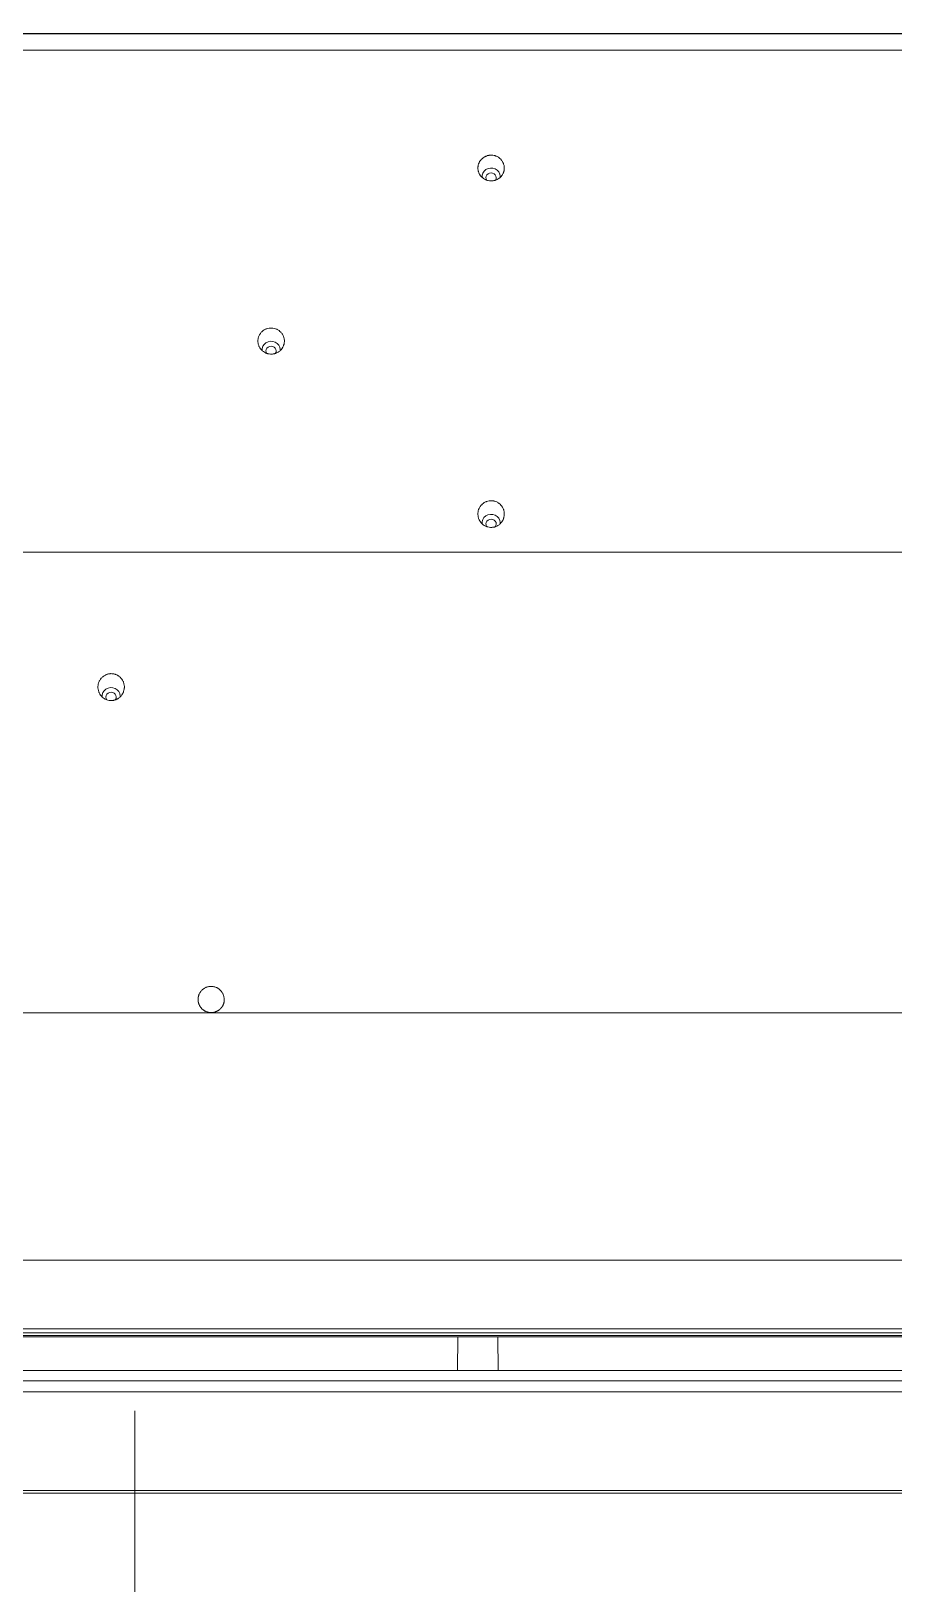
# Model space of a CAD drawing. Header units: millimetres. Extents: x 70151 to 230897, y 35202 to 113211.
# Drawn here: x 172490.2 to 172555.1, y 76600.5 to 76718.1 of the extents above; entities that cross this region are included whole.
import ezdxf

# ---------------------------------------------------------------- set-up
doc = ezdxf.new("R2010")
doc.units = ezdxf.units.MM
doc.header["$LTSCALE"] = 50
doc.layers.add('2-con', color=2, linetype='Continuous')
doc.layers.add('mark-B', color=2, linetype='Continuous', lineweight=20)

# ---------------------------------------------------------------- blocks, each defined once
blk = doc.blocks.new('무풍1way 일반')
at = {"layer": 'mark-B'}
for p, q in [((296.45, -382.85), (296.45, -396.44)), ((296.45, -384.62), (296.45, -384.04)), ((296.45, -384.29), (296.45, -384.61)), ((296.45, -384.47), (296.45, -396.43)), ((296.45, -396.2), (296.45, -384.53)), ((296.45, -384.61), (296.45, -395.66)), ((296.45, -395.44), (296.45, -384.62)), ((296.45, -387.65), (296.45, -388.04)), ((296.45, -393.78), (296.45, -387.91)), ((296.45, -388.04), (296.45, -394.27)), ((296.45, -394.36), (296.45, -393.78)), ((296.45, -396.47), (296.45, -395.44)), ((296.45, -395.66), (296.45, -396.22)), ((269.09, -399.52), (269.11, -402.05)), ((269.09, -399.52), (269.11, -402.05)), ((272.13, -399.52), (272.12, -402.05)), ((272.13, -399.52), (272.12, -402.05)), ((-439.26, -500.22), (439.26, -500.22)), ((-439.26, -500.24), (439.26, -500.24))]:
    blk.add_line(p, q, dxfattribs=at)
for centre, major_axis, start_param, end_param in [((298.23, -450.34), (-0.681, 0), 0, 3.291115), ((298.23, -450.34), (-0.681, 0), 6.151044, 6.283185), ((298.23, -450.25), (0.387, 0), 2.525057, 6.283185), ((298.23, -450.25), (0.387, 0), 0, 0.606134), ((269.61, -463.29), (0.387, 0), 2.487651, 6.283185), ((269.61, -463.29), (0.387, 0), 0, 0.641569), ((269.61, -463.39), (-0.681, 0), 0, 3.300048), ((269.61, -463.39), (-0.681, 0), 6.158107, 6.283185), ((286.18, -476.33), (0.387, 0), 2.518287, 6.283185), ((286.18, -476.33), (0.387, 0), 0, 0.60623), ((286.18, -476.43), (-0.681, 0), 0, 3.291799), ((286.18, -476.43), (-0.681, 0), 6.167048, 6.283185), ((269.61, -489.48), (-0.681, 0), 0, 3.282671), ((269.61, -489.48), (-0.681, 0), 6.175684, 6.283185), ((269.61, -489.38), (0.387, 0), 2.550192, 6.283185), ((269.61, -489.38), (0.387, 0), 0, 0.572454)]:
    blk.add_ellipse(centre, major_axis=major_axis, ratio=0.913545, start_param=start_param, end_param=end_param, dxfattribs=at)
for points, degree in [([(0, -390.27), (141.72, -390.27), (283.44, -390.27), (425.15, -390.27)], 3), ([(0, -390.27), (141.72, -390.27), (283.44, -390.27), (425.15, -390.27)], 3), ([(0, -399.52), (213.45, -399.52), (426.89, -399.52)], 2), ([(0, -399.52), (213.45, -399.52), (426.89, -399.52)], 2), ([(0, -402.34), (142.45, -402.34), (284.89, -402.34), (427.34, -402.34)], 3), ([(427.34, -402.66), (284.89, -402.66), (142.45, -402.66), (0, -402.66)], 3), ([(436.52, -407.82), (291.01, -407.82), (145.51, -407.82), (0, -407.82)], 3), ([(439.26, -426.45), (292.84, -426.45), (146.42, -426.45), (0, -426.45)], 3), ([(291.68, -427.46), (291.68, -427.17), (291.36, -426.68), (290.83, -426.44), (290.25, -426.54), (290.03, -426.73)], 2), ([(0, -461.16), (146.38, -461.16), (292.76, -461.16), (439.14, -461.16)], 3), ([(439.26, -498.97), (292.84, -498.97), (146.42, -498.97), (0, -498.97)], 3)]:
    blk.add_open_spline(points, degree=degree, dxfattribs=at)
for points, degree, knots in [([(425.15, -390.48), (420.73, -390.48), (411.87, -390.48), (394.15, -390.48), (363.15, -390.48), (301.15, -390.48), (177.15, -390.48), (70.86, -390.48), (0, -390.48)], 3, [0, 0, 0, 0, 0.03125, 0.0625, 0.125, 0.25, 0.5, 1, 1, 1, 1]), ([(425.15, -390.48), (420.73, -390.48), (411.87, -390.48), (394.15, -390.48), (363.15, -390.48), (301.15, -390.48), (177.15, -390.48), (70.86, -390.48), (0, -390.48)], 3, [0, 0, 0, 0, 0.03125, 0.0625, 0.125, 0.25, 0.5, 1, 1, 1, 1]), ([(426.72, -397.9), (422.27, -397.9), (413.38, -397.9), (395.6, -397.9), (364.49, -397.9), (302.26, -397.9), (213.36, -397.9), (106.68, -397.9), (35.56, -397.9), (0, -397.9)], 3, [0, 0, 0, 0, 0.03125, 0.0625, 0.125, 0.25, 0.5, 0.75, 1, 1, 1, 1]), ([(426.72, -397.9), (422.27, -397.9), (413.38, -397.9), (395.6, -397.9), (364.49, -397.9), (302.26, -397.9), (213.36, -397.9), (106.68, -397.9), (35.56, -397.9), (0, -397.9)], 3, [0, 0, 0, 0, 0.03125, 0.0625, 0.125, 0.25, 0.5, 0.75, 1, 1, 1, 1]), ([(0, -398.74), (71.15, -398.74), (142.3, -398.74), (249.02, -398.74), (284.6, -398.74), (337.96, -398.74), (355.74, -398.74), (382.43, -398.74), (391.32, -398.74), (404.66, -398.74), (409.11, -398.74), (418, -398.74), (422.45, -398.74), (426.89, -398.74)], 3, [0, 0, 0, 0, 0.5, 0.5, 0.75, 0.75, 0.875, 0.875, 0.9375, 0.9375, 0.96875, 0.96875, 1, 1, 1, 1]), ([(0, -398.74), (71.15, -398.74), (142.3, -398.74), (249.02, -398.74), (284.6, -398.74), (337.96, -398.74), (355.74, -398.74), (382.43, -398.74), (391.32, -398.74), (404.66, -398.74), (409.11, -398.74), (418, -398.74), (422.45, -398.74), (426.89, -398.74)], 3, [0, 0, 0, 0, 0.5, 0.5, 0.75, 0.75, 0.875, 0.875, 0.9375, 0.9375, 0.96875, 0.96875, 1, 1, 1, 1]), ([(0, -402.05), (71.15, -402.05), (142.3, -402.05), (249.02, -402.05), (284.59, -402.05), (337.96, -402.05), (355.74, -402.05), (382.42, -402.05), (391.32, -402.05), (404.66, -402.05), (409.1, -402.05), (418, -402.05), (422.44, -402.05), (426.89, -402.05)], 3, [0, 0, 0, 0, 0.5, 0.5, 0.75, 0.75, 0.875, 0.875, 0.9375, 0.9375, 0.96875, 0.96875, 1, 1, 1, 1]), ([(426.89, -402.14), (422.44, -402.14), (417.99, -402.14), (409.1, -402.14), (404.65, -402.14), (391.31, -402.14), (382.42, -402.14), (355.74, -402.14), (337.95, -402.14), (284.59, -402.14), (249.02, -402.14), (142.3, -402.14), (71.15, -402.14), (0, -402.14)], 3, [0, 0, 0, 0, 0.03125, 0.03125, 0.0625, 0.0625, 0.125, 0.125, 0.25, 0.25, 0.5, 0.5, 1, 1, 1, 1]), ([(290.03, -426.73), (289.84, -426.91), (289.69, -427.33), (289.77, -427.97), (290.37, -428.47), (291.15, -428.42), (291.68, -427.85), (291.68, -427.46)], 2, [0, 0, 0, 0.124285, 0.248571, 0.436428, 0.624285, 0.812143, 1, 1, 1]), ([(299.22, -450.94), (299.22, -451.01), (299.22, -451.07), (299.21, -451.15), (299.21, -451.17), (299.2, -451.2), (299.2, -451.22), (299.19, -451.27), (299.17, -451.33), (299.14, -451.4), (299.12, -451.45), (299.1, -451.48), (299.09, -451.49), (299.05, -451.56), (299.01, -451.62), (298.95, -451.69), (298.93, -451.71), (298.88, -451.76), (298.85, -451.78), (298.78, -451.84), (298.72, -451.88), (298.65, -451.91), (298.63, -451.92), (298.6, -451.93), (298.59, -451.94), (298.54, -451.96), (298.48, -451.98), (298.4, -451.99), (298.35, -452), (298.31, -452), (298.3, -452.01), (298.21, -452.01), (298.15, -452.01), (298.05, -451.99), (298.02, -451.99), (297.95, -451.97), (297.92, -451.96), (297.83, -451.93), (297.77, -451.9), (297.7, -451.85), (297.68, -451.85), (297.66, -451.83), (297.64, -451.82), (297.6, -451.79), (297.55, -451.74), (297.5, -451.69), (297.47, -451.65), (297.45, -451.62), (297.44, -451.61), (297.39, -451.54), (297.35, -451.49), (297.31, -451.4), (297.3, -451.37), (297.28, -451.31), (297.27, -451.27), (297.25, -451.18), (297.24, -451.11), (297.23, -451.02), (297.23, -450.98), (297.23, -450.94), (297.23, -450.92), (297.24, -450.89), (297.24, -450.87), (297.25, -450.79), (297.27, -450.73), (297.29, -450.65), (297.3, -450.63), (297.31, -450.6), (297.32, -450.59), (297.34, -450.54), (297.35, -450.51), (297.4, -450.43), (297.44, -450.38), (297.5, -450.3), (297.53, -450.28), (297.57, -450.23), (297.62, -450.19), (297.68, -450.15), (297.72, -450.12), (297.73, -450.12), (297.76, -450.1), (297.78, -450.09), (297.85, -450.06), (297.91, -450.03), (297.99, -450.01), (298.01, -450.01), (298.04, -450), (298.06, -450), (298.11, -449.99), (298.17, -449.98), (298.25, -449.98), (298.3, -449.99), (298.34, -449.99), (298.35, -449.99), (298.44, -450), (298.5, -450.02), (298.59, -450.05), (298.62, -450.07), (298.67, -450.09), (298.68, -450.1), (298.71, -450.11), (298.73, -450.12), (298.8, -450.16), (298.85, -450.2), (298.91, -450.26), (298.92, -450.27), (298.94, -450.29), (298.95, -450.31), (298.99, -450.34), (299.01, -450.37), (299.07, -450.45), (299.1, -450.5), (299.13, -450.58), (299.14, -450.59), (299.15, -450.62), (299.16, -450.64), (299.17, -450.69), (299.18, -450.72), (299.21, -450.81), (299.22, -450.88), (299.22, -450.94)], 3, [0, 0, 0, 0, 0.03125, 0.03125, 0.039062, 0.039062, 0.046875, 0.046875, 0.0625, 0.078125, 0.085937, 0.085937, 0.09375, 0.09375, 0.125, 0.125, 0.140625, 0.140625, 0.15625, 0.15625, 0.1875, 0.1875, 0.195312, 0.195312, 0.203125, 0.203125, 0.21875, 0.234375, 0.242187, 0.242187, 0.25, 0.25, 0.28125, 0.28125, 0.296875, 0.296875, 0.3125, 0.3125, 0.34375, 0.34375, 0.351562, 0.351562, 0.359375, 0.359375, 0.375, 0.390625, 0.398437, 0.398437, 0.40625, 0.40625, 0.4375, 0.4375, 0.453125, 0.453125, 0.46875, 0.46875, 0.5, 0.5, 0.515625, 0.515625, 0.523437, 0.523437, 0.53125, 0.53125, 0.5625, 0.5625, 0.570312, 0.570312, 0.578125, 0.578125, 0.59375, 0.59375, 0.625, 0.625, 0.640625, 0.640625, 0.65625, 0.671875, 0.671875, 0.679687, 0.679687, 0.6875, 0.6875, 0.71875, 0.71875, 0.726562, 0.726562, 0.734375, 0.734375, 0.75, 0.765625, 0.773437, 0.773437, 0.78125, 0.78125, 0.8125, 0.8125, 0.828125, 0.828125, 0.835937, 0.835937, 0.84375, 0.84375, 0.875, 0.875, 0.882812, 0.882812, 0.890625, 0.890625, 0.90625, 0.90625, 0.9375, 0.9375, 0.945312, 0.945312, 0.953125, 0.953125, 0.96875, 0.96875, 1, 1, 1, 1]), ([(268.62, -463.99), (268.62, -463.92), (268.63, -463.86), (268.65, -463.78), (268.65, -463.76), (268.66, -463.73), (268.67, -463.71), (268.68, -463.67), (268.71, -463.61), (268.74, -463.54), (268.77, -463.49), (268.79, -463.47), (268.8, -463.45), (268.85, -463.39), (268.89, -463.34), (268.96, -463.27), (268.99, -463.25), (269.04, -463.21), (269.07, -463.19), (269.15, -463.14), (269.21, -463.11), (269.29, -463.08), (269.3, -463.08), (269.33, -463.07), (269.35, -463.06), (269.4, -463.05), (269.46, -463.04), (269.55, -463.03), (269.59, -463.03), (269.63, -463.03), (269.64, -463.03), (269.73, -463.03), (269.79, -463.05), (269.87, -463.07), (269.89, -463.07), (269.92, -463.08), (269.93, -463.09), (269.98, -463.1), (270.01, -463.12), (270.1, -463.16), (270.16, -463.19), (270.22, -463.24), (270.23, -463.25), (270.26, -463.27), (270.27, -463.29), (270.31, -463.32), (270.35, -463.37), (270.39, -463.42), (270.43, -463.47), (270.45, -463.5), (270.5, -463.58), (270.53, -463.64), (270.56, -463.73), (270.57, -463.76), (270.58, -463.83), (270.59, -463.86), (270.6, -463.96), (270.61, -464.02), (270.6, -464.12), (270.6, -464.15), (270.59, -464.2), (270.59, -464.21), (270.58, -464.25), (270.58, -464.26), (270.56, -464.34), (270.54, -464.4), (270.5, -464.49), (270.48, -464.52), (270.45, -464.58), (270.41, -464.63), (270.36, -464.69), (270.33, -464.73), (270.3, -464.75), (270.29, -464.76), (270.23, -464.82), (270.18, -464.86), (270.1, -464.91), (270.07, -464.93), (270.02, -464.95), (270.01, -464.96), (269.98, -464.97), (269.96, -464.97), (269.88, -465), (269.82, -465.02), (269.74, -465.03), (269.72, -465.03), (269.69, -465.04), (269.67, -465.04), (269.62, -465.04), (269.56, -465.04), (269.48, -465.03), (269.43, -465.02), (269.39, -465.02), (269.38, -465.01), (269.3, -464.99), (269.24, -464.97), (269.15, -464.93), (269.12, -464.91), (269.08, -464.88), (269.06, -464.87), (269.04, -464.86), (269.02, -464.85), (268.96, -464.8), (268.91, -464.75), (268.86, -464.69), (268.84, -464.68), (268.82, -464.65), (268.81, -464.64), (268.79, -464.6), (268.77, -464.57), (268.72, -464.49), (268.69, -464.43), (268.66, -464.35), (268.66, -464.34), (268.65, -464.31), (268.65, -464.29), (268.63, -464.24), (268.63, -464.21), (268.62, -464.12), (268.61, -464.05), (268.62, -463.99)], 3, [0, 0, 0, 0, 0.03125, 0.03125, 0.039062, 0.039062, 0.046875, 0.046875, 0.0625, 0.078125, 0.085937, 0.085937, 0.09375, 0.09375, 0.125, 0.125, 0.140625, 0.140625, 0.15625, 0.15625, 0.1875, 0.1875, 0.195312, 0.195312, 0.203125, 0.203125, 0.21875, 0.234375, 0.242187, 0.242187, 0.25, 0.25, 0.28125, 0.28125, 0.289062, 0.289062, 0.296875, 0.296875, 0.3125, 0.3125, 0.34375, 0.34375, 0.351562, 0.351562, 0.359375, 0.359375, 0.375, 0.390625, 0.390625, 0.40625, 0.40625, 0.4375, 0.4375, 0.453125, 0.453125, 0.46875, 0.46875, 0.5, 0.5, 0.515625, 0.515625, 0.523437, 0.523437, 0.53125, 0.53125, 0.5625, 0.5625, 0.578125, 0.578125, 0.59375, 0.609375, 0.617187, 0.617187, 0.625, 0.625, 0.65625, 0.65625, 0.671875, 0.671875, 0.679687, 0.679687, 0.6875, 0.6875, 0.71875, 0.71875, 0.726562, 0.726562, 0.734375, 0.734375, 0.75, 0.765625, 0.773437, 0.773437, 0.78125, 0.78125, 0.8125, 0.8125, 0.828125, 0.828125, 0.835937, 0.835937, 0.84375, 0.84375, 0.875, 0.875, 0.882812, 0.882812, 0.890625, 0.890625, 0.90625, 0.90625, 0.9375, 0.9375, 0.945312, 0.945312, 0.953125, 0.953125, 0.96875, 0.96875, 1, 1, 1, 1]), ([(285.18, -477.03), (285.19, -476.96), (285.19, -476.9), (285.21, -476.82), (285.22, -476.81), (285.23, -476.78), (285.23, -476.76), (285.25, -476.72), (285.27, -476.66), (285.31, -476.59), (285.33, -476.54), (285.35, -476.52), (285.36, -476.5), (285.41, -476.44), (285.45, -476.39), (285.52, -476.32), (285.55, -476.3), (285.6, -476.26), (285.63, -476.25), (285.71, -476.19), (285.77, -476.17), (285.85, -476.14), (285.86, -476.13), (285.89, -476.12), (285.91, -476.12), (285.96, -476.11), (286.02, -476.09), (286.1, -476.08), (286.15, -476.08), (286.19, -476.08), (286.2, -476.08), (286.29, -476.09), (286.35, -476.1), (286.45, -476.12), (286.48, -476.13), (286.52, -476.14), (286.54, -476.15), (286.57, -476.16), (286.58, -476.17), (286.66, -476.2), (286.71, -476.24), (286.79, -476.29), (286.82, -476.31), (286.87, -476.36), (286.89, -476.38), (286.96, -476.45), (286.99, -476.5), (287.04, -476.59), (287.06, -476.62), (287.09, -476.67), (287.11, -476.73), (287.14, -476.81), (287.15, -476.86), (287.15, -476.89), (287.16, -476.9), (287.17, -476.98), (287.17, -477.05), (287.17, -477.14), (287.17, -477.17), (287.16, -477.22), (287.16, -477.24), (287.15, -477.27), (287.15, -477.28), (287.13, -477.36), (287.11, -477.42), (287.07, -477.51), (287.05, -477.54), (287.02, -477.59), (286.98, -477.65), (286.94, -477.7), (286.9, -477.75), (286.88, -477.77), (286.81, -477.84), (286.75, -477.87), (286.67, -477.92), (286.64, -477.94), (286.6, -477.96), (286.58, -477.97), (286.55, -477.98), (286.54, -477.99), (286.46, -478.02), (286.4, -478.03), (286.32, -478.04), (286.3, -478.05), (286.27, -478.05), (286.25, -478.05), (286.2, -478.05), (286.17, -478.05), (286.07, -478.05), (286.01, -478.04), (285.88, -478.01), (285.81, -477.99), (285.73, -477.95), (285.7, -477.93), (285.64, -477.9), (285.61, -477.88), (285.53, -477.82), (285.49, -477.78), (285.42, -477.71), (285.4, -477.69), (285.36, -477.63), (285.34, -477.61), (285.29, -477.52), (285.26, -477.47), (285.23, -477.38), (285.22, -477.35), (285.21, -477.28), (285.2, -477.25), (285.18, -477.16), (285.18, -477.09), (285.18, -477.03)], 3, [0, 0, 0, 0, 0.03125, 0.03125, 0.039063, 0.039063, 0.046875, 0.046875, 0.0625, 0.078125, 0.085938, 0.085938, 0.09375, 0.09375, 0.125, 0.125, 0.140625, 0.140625, 0.15625, 0.15625, 0.1875, 0.1875, 0.195313, 0.195313, 0.203125, 0.203125, 0.21875, 0.234375, 0.242188, 0.242188, 0.25, 0.25, 0.28125, 0.28125, 0.296875, 0.296875, 0.304688, 0.304688, 0.3125, 0.3125, 0.34375, 0.34375, 0.359375, 0.359375, 0.375, 0.375, 0.40625, 0.40625, 0.421875, 0.421875, 0.4375, 0.453125, 0.460938, 0.460938, 0.46875, 0.46875, 0.5, 0.5, 0.515625, 0.515625, 0.523437, 0.523437, 0.53125, 0.53125, 0.5625, 0.5625, 0.578125, 0.578125, 0.59375, 0.609375, 0.609375, 0.625, 0.625, 0.65625, 0.65625, 0.671875, 0.671875, 0.679687, 0.679687, 0.6875, 0.6875, 0.71875, 0.71875, 0.726562, 0.726562, 0.734375, 0.734375, 0.75, 0.75, 0.78125, 0.78125, 0.8125, 0.8125, 0.828125, 0.828125, 0.84375, 0.84375, 0.875, 0.875, 0.890625, 0.890625, 0.90625, 0.90625, 0.9375, 0.9375, 0.953125, 0.953125, 0.96875, 0.96875, 1, 1, 1, 1]), ([(268.62, -490.07), (268.62, -490.01), (268.63, -489.95), (268.64, -489.87), (268.65, -489.85), (268.66, -489.82), (268.66, -489.81), (268.68, -489.76), (268.7, -489.71), (268.74, -489.64), (268.76, -489.59), (268.78, -489.57), (268.79, -489.55), (268.84, -489.49), (268.88, -489.44), (268.95, -489.38), (268.98, -489.36), (269.03, -489.32), (269.05, -489.3), (269.14, -489.25), (269.19, -489.22), (269.27, -489.19), (269.29, -489.19), (269.32, -489.18), (269.33, -489.17), (269.38, -489.16), (269.45, -489.15), (269.53, -489.14), (269.58, -489.14), (269.61, -489.14), (269.62, -489.14), (269.71, -489.14), (269.77, -489.15), (269.87, -489.17), (269.9, -489.18), (269.94, -489.19), (269.96, -489.2), (269.99, -489.21), (270.01, -489.22), (270.08, -489.25), (270.14, -489.28), (270.2, -489.33), (270.22, -489.34), (270.24, -489.36), (270.25, -489.37), (270.29, -489.4), (270.31, -489.42), (270.38, -489.49), (270.42, -489.54), (270.46, -489.61), (270.47, -489.62), (270.49, -489.65), (270.49, -489.66), (270.52, -489.71), (270.54, -489.76), (270.57, -489.84), (270.58, -489.88), (270.58, -489.91), (270.59, -489.93), (270.6, -490.01), (270.6, -490.07), (270.6, -490.17), (270.6, -490.2), (270.59, -490.24), (270.59, -490.26), (270.58, -490.29), (270.58, -490.31), (270.56, -490.38), (270.54, -490.44), (270.5, -490.53), (270.49, -490.56), (270.46, -490.61), (270.42, -490.66), (270.38, -490.71), (270.34, -490.76), (270.31, -490.78), (270.24, -490.85), (270.19, -490.89), (270.11, -490.94), (270.08, -490.96), (270.04, -490.98), (270.02, -490.98), (269.99, -491), (269.98, -491), (269.9, -491.03), (269.84, -491.05), (269.76, -491.06), (269.74, -491.06), (269.71, -491.07), (269.69, -491.07), (269.64, -491.07), (269.61, -491.07), (269.51, -491.07), (269.45, -491.06), (269.37, -491.04), (269.35, -491.04), (269.32, -491.03), (269.3, -491.02), (269.26, -491.01), (269.2, -490.99), (269.14, -490.96), (269.08, -490.92), (269.05, -490.91), (268.98, -490.85), (268.93, -490.81), (268.86, -490.74), (268.84, -490.72), (268.8, -490.67), (268.78, -490.64), (268.73, -490.56), (268.7, -490.5), (268.67, -490.41), (268.66, -490.38), (268.64, -490.32), (268.63, -490.29), (268.62, -490.2), (268.61, -490.14), (268.62, -490.07)], 3, [0, 0, 0, 0, 0.03125, 0.03125, 0.039063, 0.039063, 0.046875, 0.046875, 0.0625, 0.078125, 0.085938, 0.085938, 0.09375, 0.09375, 0.125, 0.125, 0.140625, 0.140625, 0.15625, 0.15625, 0.1875, 0.1875, 0.195313, 0.195313, 0.203125, 0.203125, 0.21875, 0.234375, 0.242188, 0.242188, 0.25, 0.25, 0.28125, 0.28125, 0.296875, 0.296875, 0.304688, 0.304688, 0.3125, 0.3125, 0.34375, 0.34375, 0.351563, 0.351563, 0.359375, 0.359375, 0.375, 0.375, 0.40625, 0.40625, 0.414063, 0.414063, 0.421875, 0.421875, 0.4375, 0.453125, 0.460938, 0.460938, 0.46875, 0.46875, 0.5, 0.5, 0.515625, 0.515625, 0.523438, 0.523438, 0.53125, 0.53125, 0.5625, 0.5625, 0.578125, 0.578125, 0.59375, 0.609375, 0.609375, 0.625, 0.625, 0.65625, 0.65625, 0.671875, 0.671875, 0.679688, 0.679688, 0.6875, 0.6875, 0.71875, 0.71875, 0.726563, 0.726563, 0.734375, 0.734375, 0.75, 0.75, 0.78125, 0.78125, 0.789063, 0.789063, 0.796875, 0.796875, 0.8125, 0.828125, 0.828125, 0.84375, 0.84375, 0.875, 0.875, 0.890625, 0.890625, 0.90625, 0.90625, 0.9375, 0.9375, 0.953125, 0.953125, 0.96875, 0.96875, 1, 1, 1, 1]), ([(443.19, -500.42), (442.61, -500.39), (442.32, -500.38), (441.84, -500.36), (441.46, -500.35), (441, -500.33), (440.59, -500.32), (440.14, -500.3), (439.73, -500.29), (438.81, -500.26), (438, -500.25), (437.55, -500.25), (437.13, -500.25), (437.04, -500.25), (436.73, -500.25), (436.64, -500.25), (436.45, -500.25), (432.8, -500.25), (422.42, -500.25), (401.64, -500.25), (360.09, -500.25), (276.99, -500.25), (221.6, -500.25), (221.53, -500.25), (0, -500.25), (-110.8, -500.25), (-276.99, -500.25), (-360.09, -500.25), (-401.64, -500.25), (-422.42, -500.25), (-432.8, -500.25), (-437.13, -500.25), (-438, -500.25), (-438.12, -500.25), (-438.21, -500.25), (-438.32, -500.25), (-438.64, -500.25), (-438.86, -500.25), (-439.28, -500.26), (-439.73, -500.27), (-440.14, -500.28), (-440.59, -500.3), (-441, -500.31), (-441.46, -500.33), (-441.84, -500.35), (-442.32, -500.37), (-442.61, -500.39), (-443.19, -500.42)], 2, [0, 0, 0, 0.000977, 0.000977, 0.001953, 0.001953, 0.00293, 0.00293, 0.003906, 0.003906, 0.005859, 0.005859, 0.006836, 0.006836, 0.007115, 0.007394, 0.007394, 0.007812, 0.015625, 0.03125, 0.0625, 0.125, 0.25, 0.25, 0.5, 0.5, 0.75, 0.875, 0.9375, 0.96875, 0.984375, 0.992188, 0.994141, 0.994141, 0.994385, 0.994385, 0.994629, 0.995117, 0.995117, 0.996094, 0.996094, 0.99707, 0.99707, 0.998047, 0.998047, 0.999023, 0.999023, 1, 1, 1]), ([(443.19, -500.42), (442.61, -500.39), (442.32, -500.38), (441.84, -500.36), (441.46, -500.35), (441, -500.33), (440.59, -500.32), (440.14, -500.3), (439.73, -500.29), (438.81, -500.26), (438, -500.25), (437.55, -500.25), (437.13, -500.25), (437.04, -500.25), (436.73, -500.25), (436.64, -500.25), (436.45, -500.25), (432.8, -500.25), (422.42, -500.25), (401.64, -500.25), (360.09, -500.25), (276.99, -500.25), (221.6, -500.25), (221.53, -500.25), (0, -500.25), (-110.8, -500.25), (-276.99, -500.25), (-360.09, -500.25), (-401.64, -500.25), (-422.42, -500.25), (-432.8, -500.25), (-437.13, -500.25), (-438, -500.25), (-438.12, -500.25), (-438.21, -500.25), (-438.32, -500.25), (-438.64, -500.25), (-438.86, -500.25), (-439.28, -500.26), (-439.73, -500.27), (-440.14, -500.28), (-440.59, -500.3), (-441, -500.31), (-441.46, -500.33), (-441.84, -500.35), (-442.32, -500.37), (-442.61, -500.39), (-443.19, -500.42)], 2, [0, 0, 0, 0.000977, 0.000977, 0.001953, 0.001953, 0.00293, 0.00293, 0.003906, 0.003906, 0.005859, 0.005859, 0.006836, 0.006836, 0.007115, 0.007394, 0.007394, 0.007812, 0.015625, 0.03125, 0.0625, 0.125, 0.25, 0.25, 0.5, 0.5, 0.75, 0.875, 0.9375, 0.96875, 0.984375, 0.992188, 0.994141, 0.994141, 0.994385, 0.994385, 0.994629, 0.995117, 0.995117, 0.996094, 0.996094, 0.99707, 0.99707, 0.998047, 0.998047, 0.999023, 0.999023, 1, 1, 1])]:
    blk.add_open_spline(points, degree=degree, knots=knots, dxfattribs=at)
blk = doc.blocks.new('dpdjzjs')
at = {"layer": 'mark-B', "rotation": 180}
blk.add_blockref('무풍1way 일반', (172794.41, 96209.73), dxfattribs=at)

msp = doc.modelspace()

# ---------------------------------------------------------------- block references
at = {"layer": '2-con'}
msp.add_blockref('dpdjzjs', (0, -19992.04), dxfattribs=at)

doc.saveas('drawing.dxf')
